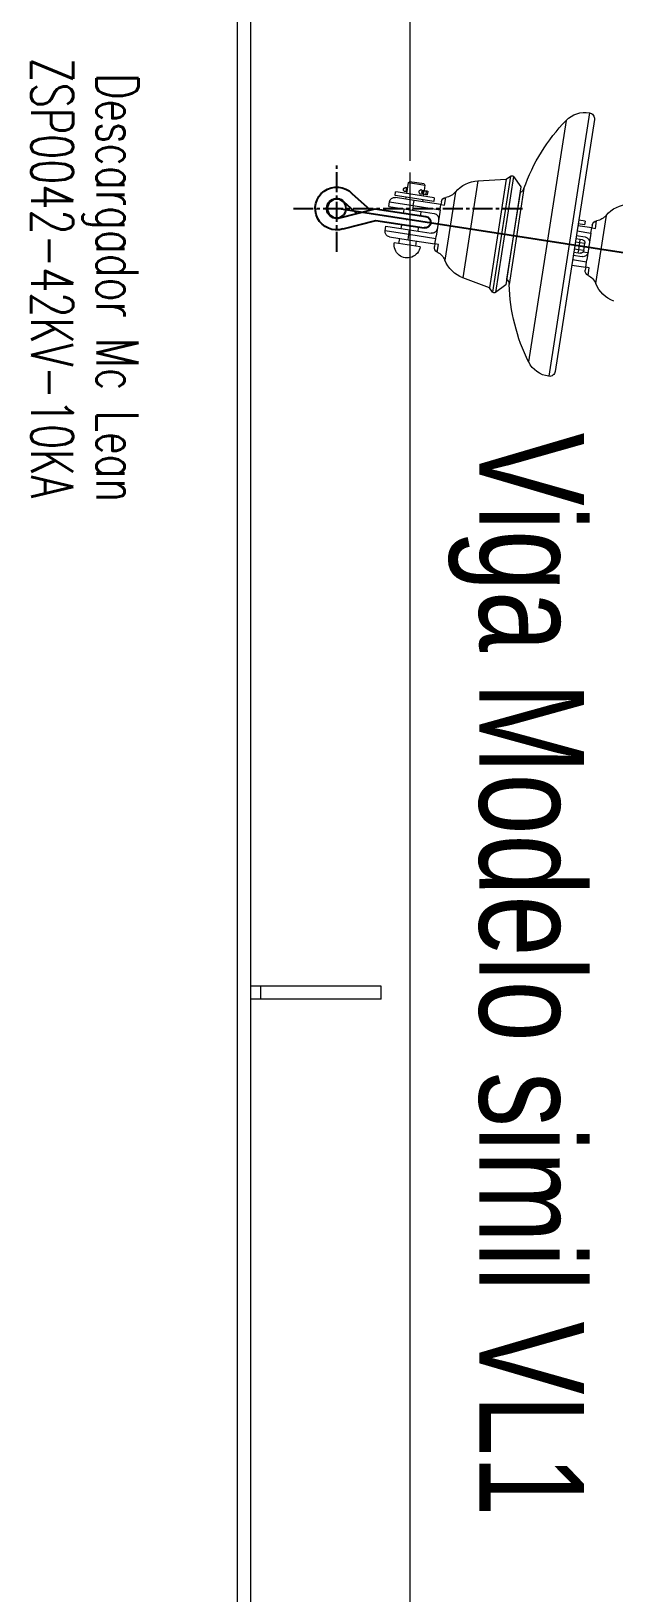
# Model space of a CAD drawing. Header units: millimetres. Extents: x 1587714 to 3094800, y -694377 to -413614.
# Drawn here: x 2046921 to 2047478, y -579631 to -578137 of the extents above; entities that cross this region are included whole.
import ezdxf
from ezdxf.enums import TextEntityAlignment as Align

# ---------------------------------------------------------------- set-up
doc = ezdxf.new("R2010")
doc.units = ezdxf.units.MM
doc.linetypes.add('CENTER2', pattern=[28.575, 19.05, -3.175, 3.175, -3.175])
for name, color, linetype in [('0_EJES', 1, 'CENTER2'), ('M0_EQUIPOS', 7, 'Continuous'), ('M_DIM', 1, 'Continuous')]:
    doc.layers.add(name, color=color, linetype=linetype)
doc.styles.add('ARIAL', font='arial.ttf', dxfattribs={"width": 0.8})
doc.styles.add('STYLE-MSF', font='simplex.shx', dxfattribs={"width": 0.8})

# ---------------------------------------------------------------- blocks, each defined once
blk = doc.blocks.new('cadena retención 25kV vista superior')
at = {"color": 7}
for p, q in [((-16.4, -12.2), (-3.5, -31.8)), ((-7.5, -5.9), (1.7, -19.8)), ((8.4, -4.5), (-5.5, -36.5)), ((18.3, -9.2), (5.5, -38.8)), ((-5.5, -36.5), (-5.5, -85.5)), ((5.5, -38.8), (5.5, -85.5))]:
    blk.add_line(p, q, dxfattribs=at)
for centre, radius in [((0, 0), 9), ((0, -67.5), 0.0799)]:
    blk.add_circle(centre, radius, dxfattribs=at)
for centre, radius, start, end in [((0, 0), 20.5, 333.3941, 216.6742), ((0, 0), 9.5, 331.906, 218.1623), ((0, -85.5), 5.5, 180, 0)]:
    blk.add_arc(centre, radius, start, end, dxfattribs=at)
at = {"layer": 'M0_EQUIPOS', "color": 7, "linetype": 'Continuous', "lineweight": 15}
for p, q in [((-21, -53.3), (-24.4, -53.3)), ((-24.4, -55.7), (-24.4, -53.3)), ((-24.4, -90.7), (-24.4, -55.7)), ((-21, -55.7), (-21, -53.3)), ((-21, -90.7), (-21, -55.7)), ((-19, -72), (-19, -54)), ((-9.5, -49), (-14, -49)), ((-14, -49), (-14, -72)), ((-9.5, -49), (-9.5, -72)), ((14, -49), (9.5, -49)), ((9.5, -49), (9.5, -72)), ((14, -72), (14, -49)), ((19, -54), (19, -72)), ((24, -84.5), (24, -59.5)), ((-35, -64), (-36, -65)), ((-36, -79), (-36, -65)), ((-24.4, -64), (-35, -64)), ((-35, -64), (-35, -80)), ((-29.8, -61.8), (-29.8, -63.4)), ((-29.8, -63.4), (-29.8, -61.8)), ((-29.8, -63.4), (-29.8, -64)), ((-29.8, -64), (-29.8, -63.4)), ((-29.8, -63.4), (-29.8, -63.4)), ((-26.2, -63.4), (-26.2, -61.8)), ((-26.2, -63.4), (-26.2, -61.8)), ((-26.2, -64), (-26.2, -63.4)), ((-26.2, -64), (-26.2, -63.4)), ((-26.2, -63.4), (-26.2, -63.4)), ((-19, -64), (-21, -64)), ((-14, -72), (-19, -72)), ((-19, -98), (-19, -72)), ((-14, -72), (-9.5, -72)), ((-14, -72), (-14, -98)), ((-6.3, -64), (-9.5, -64)), ((-9.5, -72), (-9.5, -93)), ((9.5, -64), (6.3, -64)), ((14, -72), (9.5, -72)), ((9.5, -72), (9.5, -93)), ((19, -72), (14, -72)), ((14, -98), (14, -72)), ((24, -64), (19, -64)), ((19, -72), (19, -98)), ((-36, -79), (-35, -80)), ((-35, -80), (-29.8, -80)), ((-29.8, -76.4), (-29.8, -79.6)), ((-29.8, -76.4), (-29.8, -79.6)), ((-29.8, -79.6), (-29.8, -82.6)), ((-26.5, -79.6), (-29.5, -79.6)), ((-29.5, -79.7), (-26.5, -79.7)), ((-29.5, -79.7), (-29.5, -82.2)), ((-29.5, -82.2), (-26.5, -82.2)), ((-26.5, -83.9), (-29.5, -83.9)), ((-26.5, -79.7), (-26.5, -82.2)), ((-26.2, -79.6), (-26.2, -76.4)), ((-26.2, -76.4), (-26.2, -79.6)), ((-26.2, -82.6), (-26.2, -79.6)), ((-26.2, -80), (-24.4, -80)), ((-21, -80), (-19, -80)), ((-9.5, -80), (-6.3, -80)), ((6.3, -80), (9.5, -80)), ((19, -80), (24, -80)), ((-19, -101.5), (-26.4, -101.5)), ((-24.4, -90.7), (-21, -90.7)), ((-21.7, -98), (-19, -98)), ((-19, -98), (-19, -101.5)), ((-14, -98), (-19, -98)), ((-14, -98), (-11.7, -98)), ((-11.7, -98), (11.7, -98)), ((14, -98), (11.7, -98)), ((19, -98), (14, -98)), ((19, -101.5), (19, -98)), ((19, -98), (21.7, -98)), ((26.4, -101.5), (19, -101.5)), ((-33, -109.8), (33, -109.8)), ((-47, -129.5), (-52.5, -156)), ((-47, -129.5), (47, -129.5)), ((52.5, -156), (47, -129.5)), ((-52.5, -156), (-56.1, -159.6)), ((-56.1, -159.6), (56.1, -159.6)), ((-56.1, -162.4), (-47.5, -171)), ((-56.1, -162.4), (56.1, -162.4)), ((-52.5, -156), (52.5, -156)), ((47.5, -171), (56.1, -162.4)), ((56.1, -159.6), (52.5, -156)), ((-47.5, -171), (47.5, -171)), ((-46.4, -174.1), (46.4, -174.1)), ((-42, -171), (42, -171)), ((-116.9, -203.9), (116.9, -203.9)), ((-127.5, -225), (127.5, -225)), ((-122, -230.5), (122, -230.5)), ((-24.4, -236.7), (-24.4, -230.5)), ((-24.4, -236.7), (-21, -236.7)), ((-21, -236.7), (-21, -230.5)), ((-19, -244), (-19, -230.5)), ((-14, -230.5), (-14, -244)), ((-9.5, -230.5), (-9.5, -239)), ((-6.5, -234.8), (-6.5, -230.5)), ((-3.5, -234.8), (-6.5, -234.8)), ((-6.5, -236.8), (-6.5, -234.8)), ((-3.5, -230.5), (-3.5, -234.8)), ((3.5, -234.8), (-3.5, -234.8)), ((-3.5, -234.8), (-3.5, -239.8)), ((3.5, -234.8), (3.5, -230.5)), ((6.5, -234.8), (3.5, -234.8)), ((3.5, -239.8), (3.5, -234.8)), ((6.5, -230.5), (6.5, -234.8)), ((6.5, -234.8), (6.5, -236.8)), ((9.5, -230.5), (9.5, -239)), ((14, -244), (14, -230.5)), ((19, -230.5), (19, -244)), ((24, -230.5), (24.7, -230.5)), ((24, -230.5), (24, -230.5)), ((-19, -247.5), (-26.4, -247.5)), ((-21.7, -244), (-19, -244)), ((-19, -244), (-19, -247.5)), ((-14, -244), (-19, -244)), ((-14, -244), (-11.7, -244)), ((-11.7, -244), (11.7, -244)), ((3.5, -239.8), (-3.5, -239.8)), ((5.2, -243.9), (5.2, -239.1)), ((14, -244), (11.7, -244)), ((19, -244), (14, -244)), ((19, -247.5), (19, -244)), ((19, -244), (21.7, -244)), ((26.4, -247.5), (19, -247.5)), ((-33, -255.8), (33, -255.8))]:
    blk.add_line(p, q, dxfattribs=at)
at = {"layer": 'M0_EQUIPOS', "color": 7, "linetype": 'Continuous', "lineweight": 15, "flags": 128}
blk.add_lwpolyline([(-29.8, -77.6), (-30, -77.3), (-29.9, -76.7), (-29.7, -76.2), (-29.3, -75.8), (-28.7, -75.5), (-28.1, -75.3), (-27.4, -75.4), (-26.8, -75.7), (-26.3, -76.1), (-26.1, -76.6), (-26, -77), (-26, -77)], dxfattribs=at)
at = {"layer": 'M0_EQUIPOS', "color": 7, "linetype": 'Continuous', "lineweight": 15}
for centre, radius, start, end in [((-14, -54), 5, 90, 180), ((14, -54), 5, 0, 90), ((24, -72), 12.5, 270, 90), ((-28, -62.1), 1.85, 11.2353, 168.7647), ((-29.5, -61.8), 0.3, 168.7647, 180), ((-28, -68.8), 5.65, 71.2705, 108.7295), ((-26.5, -61.8), 0.3, 0, 11.2353), ((-40.8, -97), 15, 300.8965, 342.4367), ((-21.7, -103), 5, 90, 162.4367), ((-4.5, -93), 5, 180, 270), ((4.5, -93), 5, 270, 0), ((21.7, -103), 5, 17.5633, 90), ((40.7, -97), 15, 197.5633, 239.1035), ((-17.6, -135.6), 30, 120.8965, 168.3176), ((17.6, -135.6), 30, 11.6824, 59.1035), ((-54.7, -161), 2, 135, 225), ((54.7, -161), 2, 315, 45), ((-13.1, -351), 180, 100.6572, 125.2131), ((-47.6, -167.7), 6.5, 280.6572, 329.6845), ((47.6, -167.7), 6.5, 210.3155, 259.3428), ((13.1, -351), 180, 54.7869, 79.3428), ((-102.5, -224.4), 25, 125.21, 181.3104), ((102.5, -224.4), 25, 358.6896, 54.79), ((-122, -225), 5.5, 179.9849, 270), ((-3.5, -236.8), 3, 180, 270), ((3.5, -236.8), 3, 270, 0), ((122, -225), 5.5, 270, 0.0151), ((-40.8, -243), 15, 300.8965, 342.4367), ((-21.7, -249), 5, 90, 162.4367), ((-4.5, -239), 5, 180, 270), ((4.5, -239), 5, 270, 0), ((21.7, -249), 5, 17.5633, 90), ((40.7, -243), 15, 197.5633, 239.1035), ((-17.6, -281.6), 30, 120.8965, 168.3176), ((17.6, -281.6), 30, 11.6824, 59.1035)]:
    blk.add_arc(centre, radius, start, end, dxfattribs=at)
for centre, major_axis, ratio, start_param, end_param in [((-28, -79.7), (1.85, 0), 0.027538, 2.501313, 2.9455), ((-29.5, -79.6), (0.3, 0), 0.027538, 2.9455, 4.712389), ((-29.5, -82.6), (0, 0.457), 0.655765, 0, 1.766889), ((-28, -82.2), (0, 2.82), 0.655765, 1.766889, 2.211076), ((-28, -81.7), (0, 3.46), 0.534027, 5.352668, 7.213702), ((-28, -79.7), (1.85, 0), 0.027538, 0.196093, 0.640279), ((-26.5, -79.6), (0.3, 0), 0.027538, 4.712389, 6.479278), ((-26.5, -82.6), (0, 0.457), 0.655765, 4.516296, 6.283185), ((-28, -82.2), (0, 2.82), 0.655765, 4.07211, 4.516296)]:
    blk.add_ellipse(centre, major_axis=major_axis, ratio=ratio, start_param=start_param, end_param=end_param, dxfattribs=at)
blk.add_open_spline([(-26, -77), (-26, -77.2), (-26, -77.4), (-26.1, -77.6), (-26.2, -77.6)], degree=3, knots=[0, 0, 0, 0, 0.81497, 1, 1, 1, 1], dxfattribs=at)

msp = doc.modelspace()

# ---------------------------------------------------------------- linework, layer by layer
at = {"color": 3}
msp.add_line((2056887.7201, -579807.058), (2047212.7201, -578307.058), dxfattribs=at)
at = {"layer": '0_EJES'}
for p, q in [((2047212.7201, -578348.4453), (2047212.7201, -578265.6707)), ((2047171.3329, -578307.058), (2047390.4569, -578307.058))]:
    msp.add_line(p, q, dxfattribs=at)
at = {"layer": 'M0_EQUIPOS', "linetype": 'Continuous', "lineweight": 15}
for p, q in [((2047130.3202, -574747.0566), (2047130.3202, -583367.0593)), ((2047117.6201, -575302.0565), (2047117.6201, -582812.0559)), ((2047282.7201, -576772.6064), (2047282.7201, -578261.5066)), ((2047282.7201, -578272.6064), (2047282.7201, -579761.5066)), ((2047140.3201, -579050.708), (2047130.3202, -579050.708)), ((2047140.3201, -579063.4081), (2047140.3201, -579050.708)), ((2047255.3202, -579050.708), (2047140.3201, -579050.708)), ((2047255.3202, -579063.4081), (2047255.3202, -579050.708)), ((2047140.3201, -579063.4081), (2047130.3202, -579063.4081)), ((2047255.3202, -579063.4081), (2047140.3201, -579063.4081))]:
    msp.add_line(p, q, dxfattribs=at)

# ---------------------------------------------------------------- block references
at = {"xscale": -1, "rotation": 81.18709856787784}
msp.add_blockref('cadena retención 25kV vista superior', (2047212.7201, -578307.058), dxfattribs=at)

# ---------------------------------------------------------------- texts
at = {"layer": 'M_DIM', "color": 7, "style": 'STYLE-MSF', "width": 0.7}
for s, p in [('ZSP0042-42KV-10KA', (2046920.538, -578162.7611)), ('Descargador Mc Lean', (2046983.0081, -578177.5564))]:
    msp.add_text(s, height=40, rotation=270, dxfattribs=at).set_placement(p)
at = {"layer": 'M_DIM', "color": 1, "style": 'ARIAL', "width": 0.75}
msp.add_text('Viga Modelo simil VL1', height=100, rotation=270, dxfattribs=at).set_placement((2047386.8485, -579039.7195), align=Align.MIDDLE)

doc.saveas('drawing.dxf')
